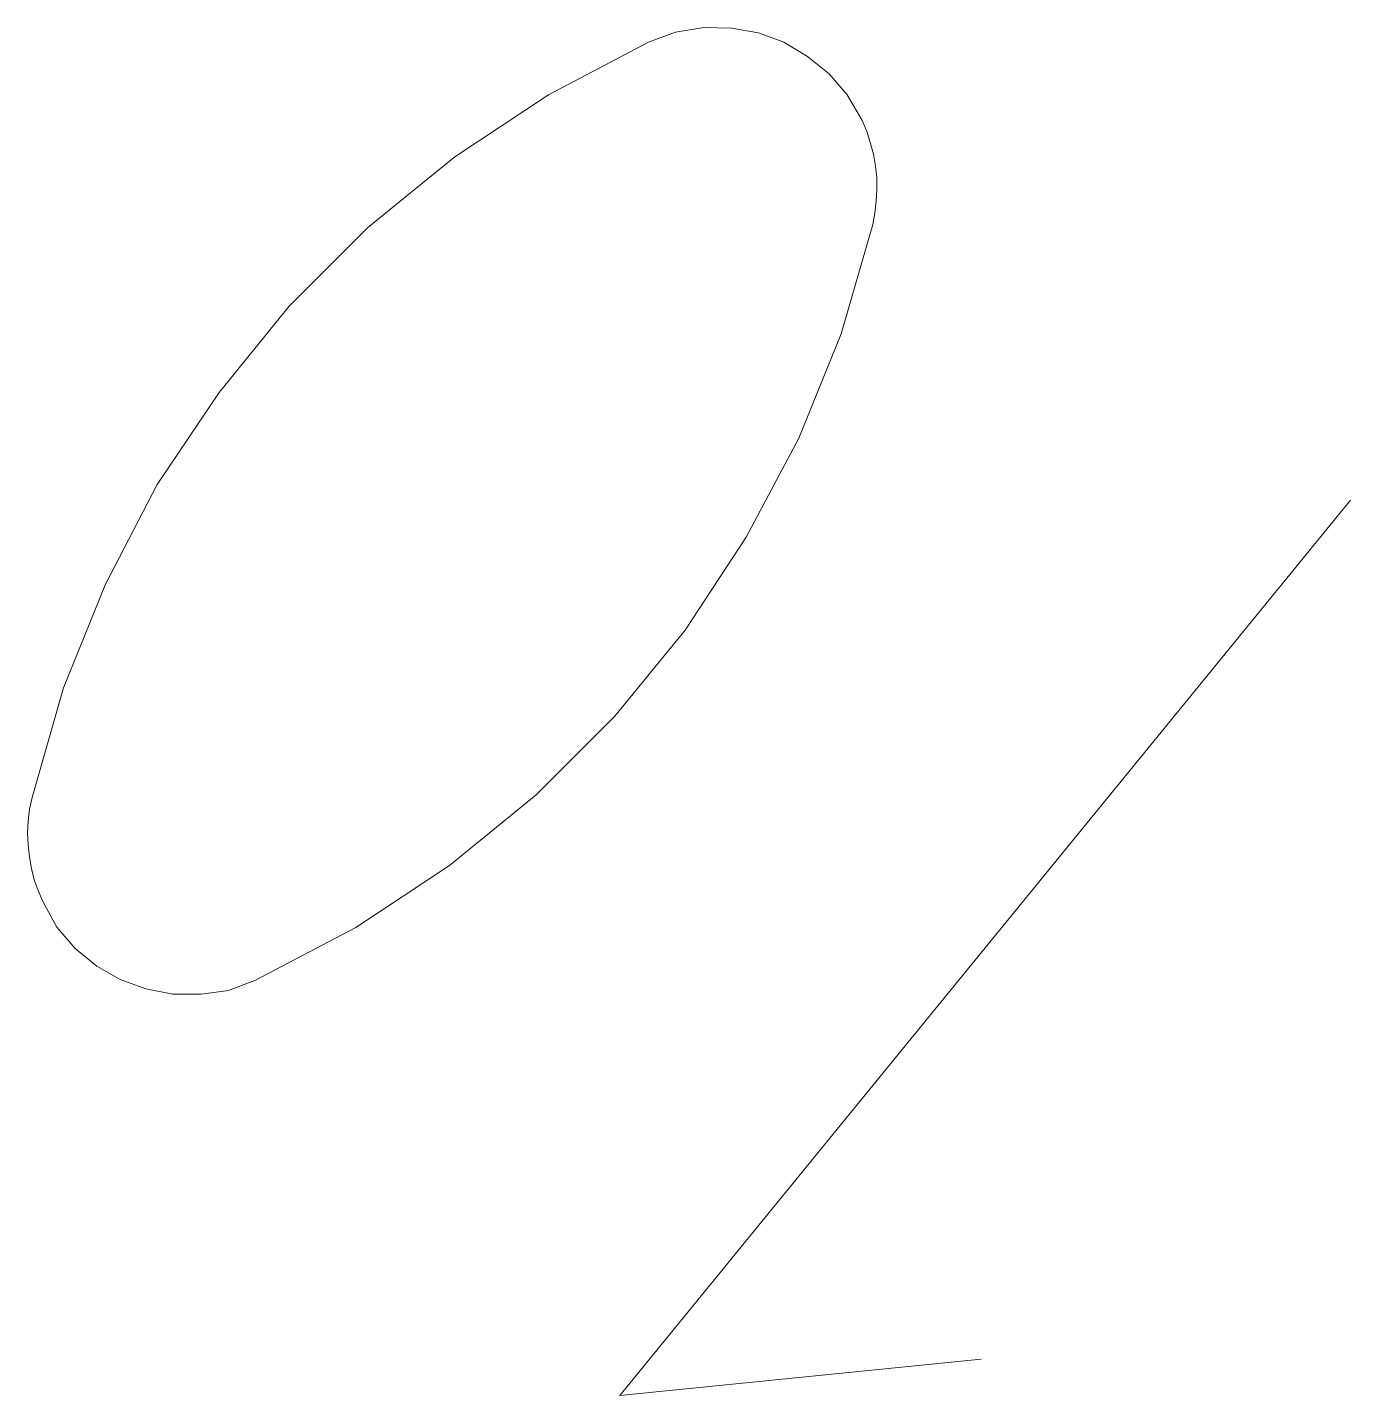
# Model space of a CAD drawing. Header units: millimetres. Extents: x -427 to 95, y -121 to 655.
# Drawn here: x -32.06 to -25.61, y 270.76 to 277.42 of the extents above; entities that cross this region are included whole.
import ezdxf

# ---------------------------------------------------------------- set-up
doc = ezdxf.new("R2010")
doc.units = ezdxf.units.MM
doc.header["$MEASUREMENT"] = 0
doc.layers.add('layer 1', color=7, linetype='Continuous')

msp = doc.modelspace()

# ---------------------------------------------------------------- linework, layer by layer
at = {"layer": 'layer 1', "color": 242, "lineweight": 9}
for points, knots in [([(-27.9912, 276.973), (-27.9912, 276.973), (-27.9912, 276.973), (-27.9912, 276.973), (-27.9912, 276.973), (-27.9912, 276.973), (-28.0633, 277.0947), (-28.0633, 277.0947), (-28.0633, 277.0947), (-28.0633, 277.0947), (-28.1516, 277.1954), (-28.1516, 277.1954), (-28.1516, 277.1954), (-28.1516, 277.1954), (-28.2563, 277.2809), (-28.2563, 277.2809), (-28.2563, 277.2809), (-28.2563, 277.2809), (-28.3712, 277.3499), (-28.3712, 277.3499), (-28.3712, 277.3499), (-28.3712, 277.3499), (-28.4957, 277.3955), (-28.4957, 277.3955), (-28.4957, 277.3955), (-28.4957, 277.3955), (-28.6267, 277.419), (-28.6267, 277.419), (-28.6267, 277.419), (-28.6267, 277.419), (-28.7611, 277.4224), (-28.7611, 277.4224), (-28.7611, 277.4224), (-28.7611, 277.4224), (-28.8989, 277.3989), (-28.8989, 277.3989), (-28.8989, 277.3989), (-28.8989, 277.3989), (-29.0302, 277.3499), (-29.0302, 277.3499), (-29.0302, 277.3499), (-29.0302, 277.3499), (-29.5183, 277.0947), (-29.5183, 277.0947), (-29.5183, 277.0947), (-29.5183, 277.0947), (-29.9738, 276.7922), (-29.9738, 276.7922), (-29.9738, 276.7922), (-29.9738, 276.7922), (-30.3966, 276.4487), (-30.3966, 276.4487), (-30.3966, 276.4487), (-30.3966, 276.4487), (-30.7803, 276.0653), (-30.7803, 276.0653), (-30.7803, 276.0653), (-30.7803, 276.0653), (-31.1209, 275.6454), (-31.1209, 275.6454), (-31.1209, 275.6454), (-31.1209, 275.6454), (-31.4229, 275.1963), (-31.4229, 275.1963), (-31.4229, 275.1963), (-31.4229, 275.1963), (-31.675, 274.7113), (-31.675, 274.7113), (-31.675, 274.7113), (-31.675, 274.7113), (-31.8785, 274.2068), (-31.8785, 274.2068), (-31.8785, 274.2068), (-31.8785, 274.2068), (-32.0321, 273.6729), (-32.0321, 273.6729), (-32.0321, 273.6729), (-32.0321, 273.6729), (-32.0454, 273.6169), (-32.0454, 273.6169), (-32.0454, 273.6169), (-32.0454, 273.6169), (-32.0519, 273.5574), (-32.0519, 273.5574), (-32.0519, 273.5574), (-32.0519, 273.5574), (-32.0553, 273.5013), (-32.0553, 273.5013), (-32.0553, 273.5013), (-32.0553, 273.5013), (-32.0519, 273.4431), (-32.0519, 273.4431), (-32.0519, 273.4431), (-32.0519, 273.4431), (-32.0454, 273.3837), (-32.0454, 273.3837), (-32.0454, 273.3837), (-32.0454, 273.3837), (-32.0355, 273.3276), (-32.0355, 273.3276), (-32.0355, 273.3276), (-32.0355, 273.3276), (-32.0225, 273.2722), (-32.0225, 273.2722), (-32.0225, 273.2722), (-32.0225, 273.2722), (-32.003, 273.2201), (-32.003, 273.2201), (-32.003, 273.2201), (-32.003, 273.2201), (-31.9797, 273.1675), (-31.9797, 273.1675), (-31.9797, 273.1675), (-31.9797, 273.1675), (-31.911, 273.0427), (-31.911, 273.0427), (-31.911, 273.0427), (-31.911, 273.0427), (-31.8227, 272.9386), (-31.8227, 272.9386), (-31.8227, 272.9386), (-31.8227, 272.9386), (-31.7177, 272.8525), (-31.7177, 272.8525), (-31.7177, 272.8525), (-31.7177, 272.8525), (-31.6028, 272.7875), (-31.6028, 272.7875), (-31.6028, 272.7875), (-31.6028, 272.7875), (-31.4783, 272.7413), (-31.4783, 272.7413), (-31.4783, 272.7413), (-31.4783, 272.7413), (-31.3473, 272.7153), (-31.3473, 272.7153), (-31.3473, 272.7153), (-31.3473, 272.7153), (-31.2095, 272.7153), (-31.2095, 272.7153), (-31.2095, 272.7153), (-31.2095, 272.7153), (-31.0751, 272.7345), (-31.0751, 272.7345), (-31.0751, 272.7345), (-31.0751, 272.7345), (-30.9441, 272.7841), (-30.9441, 272.7841), (-30.9441, 272.7841), (-30.9441, 272.7841), (-30.4557, 273.0399), (-30.4557, 273.0399), (-30.4557, 273.0399), (-30.4557, 273.0399), (-30.0002, 273.3418), (-30.0002, 273.3418), (-30.0002, 273.3418), (-30.0002, 273.3418), (-29.5771, 273.6859), (-29.5771, 273.6859), (-29.5771, 273.6859), (-29.5771, 273.6859), (-29.194, 274.069), (-29.194, 274.069), (-29.194, 274.069), (-29.194, 274.069), (-28.8527, 274.4883), (-28.8527, 274.4883), (-28.8527, 274.4883), (-28.8527, 274.4883), (-28.5545, 274.9411), (-28.5545, 274.9411), (-28.5545, 274.9411), (-28.5545, 274.9411), (-28.299, 275.4218), (-28.299, 275.4218), (-28.299, 275.4218), (-28.299, 275.4218), (-28.0927, 275.9306), (-28.0927, 275.9306), (-28.0927, 275.9306), (-28.0927, 275.9306), (-27.9385, 276.462), (-27.9385, 276.462), (-27.9385, 276.462), (-27.9385, 276.462), (-27.9286, 276.5172), (-27.9286, 276.5172), (-27.9286, 276.5172), (-27.9286, 276.5172), (-27.9224, 276.576), (-27.9224, 276.576), (-27.9224, 276.576), (-27.9224, 276.576), (-27.9187, 276.6321), (-27.9187, 276.6321), (-27.9187, 276.6321), (-27.9187, 276.6321), (-27.9187, 276.6909), (-27.9187, 276.6909), (-27.9187, 276.6909), (-27.9187, 276.6909), (-27.9255, 276.7463), (-27.9255, 276.7463), (-27.9255, 276.7463), (-27.9255, 276.7463), (-27.9351, 276.8052), (-27.9351, 276.8052), (-27.9351, 276.8052), (-27.9351, 276.8052), (-27.9515, 276.8612), (-27.9515, 276.8612), (-27.9515, 276.8612), (-27.9515, 276.8612), (-27.9679, 276.9173), (-27.9679, 276.9173), (-27.9679, 276.9173), (-27.9679, 276.9173), (-27.9912, 276.973), (-27.9912, 276.973)], [0, 0, 0, 0, 0.017857, 0.017857, 0.017857, 0.017857, 0.035714, 0.035714, 0.035714, 0.035714, 0.053571, 0.053571, 0.053571, 0.053571, 0.071429, 0.071429, 0.071429, 0.071429, 0.089286, 0.089286, 0.089286, 0.089286, 0.107143, 0.107143, 0.107143, 0.107143, 0.125, 0.125, 0.125, 0.125, 0.142857, 0.142857, 0.142857, 0.142857, 0.160714, 0.160714, 0.160714, 0.160714, 0.178571, 0.178571, 0.178571, 0.178571, 0.196429, 0.196429, 0.196429, 0.196429, 0.214286, 0.214286, 0.214286, 0.214286, 0.232143, 0.232143, 0.232143, 0.232143, 0.25, 0.25, 0.25, 0.25, 0.267857, 0.267857, 0.267857, 0.267857, 0.285714, 0.285714, 0.285714, 0.285714, 0.303571, 0.303571, 0.303571, 0.303571, 0.321429, 0.321429, 0.321429, 0.321429, 0.339286, 0.339286, 0.339286, 0.339286, 0.357143, 0.357143, 0.357143, 0.357143, 0.375, 0.375, 0.375, 0.375, 0.392857, 0.392857, 0.392857, 0.392857, 0.410714, 0.410714, 0.410714, 0.410714, 0.428571, 0.428571, 0.428571, 0.428571, 0.446429, 0.446429, 0.446429, 0.446429, 0.464286, 0.464286, 0.464286, 0.464286, 0.482143, 0.482143, 0.482143, 0.482143, 0.5, 0.5, 0.5, 0.5, 0.517857, 0.517857, 0.517857, 0.517857, 0.535714, 0.535714, 0.535714, 0.535714, 0.553571, 0.553571, 0.553571, 0.553571, 0.571429, 0.571429, 0.571429, 0.571429, 0.589286, 0.589286, 0.589286, 0.589286, 0.607143, 0.607143, 0.607143, 0.607143, 0.625, 0.625, 0.625, 0.625, 0.642857, 0.642857, 0.642857, 0.642857, 0.660714, 0.660714, 0.660714, 0.660714, 0.678571, 0.678571, 0.678571, 0.678571, 0.696429, 0.696429, 0.696429, 0.696429, 0.714286, 0.714286, 0.714286, 0.714286, 0.732143, 0.732143, 0.732143, 0.732143, 0.75, 0.75, 0.75, 0.75, 0.767857, 0.767857, 0.767857, 0.767857, 0.785714, 0.785714, 0.785714, 0.785714, 0.803571, 0.803571, 0.803571, 0.803571, 0.821429, 0.821429, 0.821429, 0.821429, 0.839286, 0.839286, 0.839286, 0.839286, 0.857143, 0.857143, 0.857143, 0.857143, 0.875, 0.875, 0.875, 0.875, 0.892857, 0.892857, 0.892857, 0.892857, 0.910714, 0.910714, 0.910714, 0.910714, 0.928571, 0.928571, 0.928571, 0.928571, 0.946429, 0.946429, 0.946429, 0.946429, 0.964286, 0.964286, 0.964286, 0.964286, 1, 1, 1, 1]), ([(-25.6114, 275.1211), (-25.6114, 275.1211), (-29.1708, 270.7615), (-29.1708, 270.7615), (-29.1708, 270.7615), (-29.1708, 270.7615), (-27.4111, 270.9386), (-27.4111, 270.9386)], [0, 0, 0, 0, 0.333333, 0.333333, 0.333333, 0.333333, 1, 1, 1, 1])]:
    msp.add_open_spline(points, degree=3, knots=knots, dxfattribs=at)

doc.saveas('drawing.dxf')
